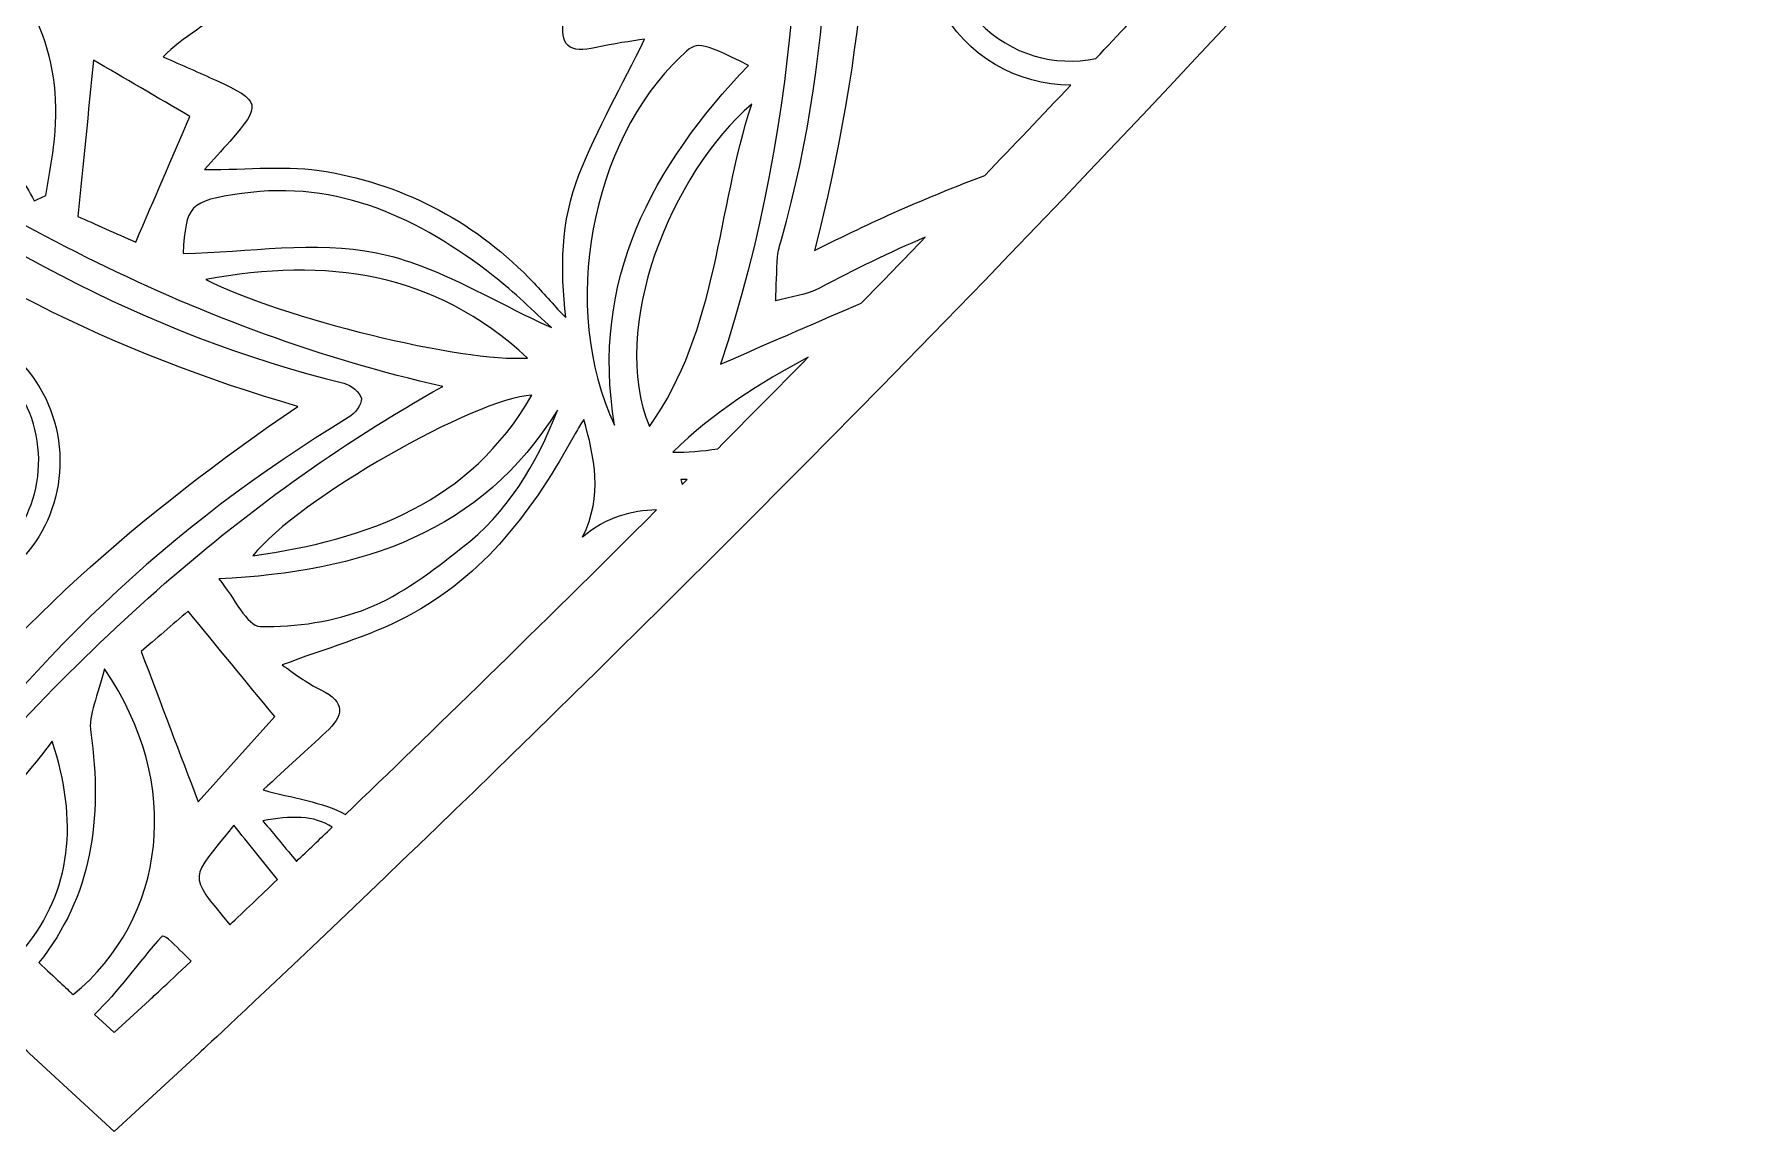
# Model space of a CAD drawing. Extents: x 49 to 10099, y -910 to -90.
# Drawn here: x 6198 to 6671.1, y -908.2 to -606.5 of the extents above; entities that cross this region are included whole.
import ezdxf

# ---------------------------------------------------------------- set-up
doc = ezdxf.new("R2010")
doc.units = 0
doc.header["$MEASUREMENT"] = 0
doc.layers.add('Layer 1', color=7, linetype='Continuous')

msp = doc.modelspace()

# ---------------------------------------------------------------- linework, layer by layer
at = {"layer": 'Layer 1', "lineweight": 0}
for points, knots in [([(6643.48, -226.33), (6625.85, -186.9), (6598.75, -153.49), (6565.11, -129.71), (6530.04, -104.91), (6489.53, -91.8), (6447.95, -91.8), (6400.05, -91.8), (6352.03, -109.39), (6309.06, -142.66), (6276.36, -167.98), (6246.49, -202.19), (6220, -244.61), (6193.52, -202.2), (6163.66, -168), (6130.95, -142.67), (6087.98, -109.4), (6039.95, -91.81), (5992.04, -91.8), (5950.47, -91.8), (5909.96, -104.91), (5874.9, -129.69), (5841.25, -153.47), (5814.15, -186.88), (5796.52, -226.31), (5775.14, -274.13), (5768.87, -327.84), (5778.41, -381.63), (5788.97, -441.15), (5817.77, -497.53), (5864, -549.22), (6017.89, -721.22), (6194.96, -885.08), (6196.74, -886.72), (6196.74, -886.72), (6220.01, -908.2), (6220.01, -908.2), (6220.01, -908.2), (6243.28, -886.71), (6243.28, -886.71), (6245.05, -885.08), (6422.13, -721.22), (6576.01, -549.22), (6622.24, -497.54), (6651.03, -441.16), (6661.59, -381.65), (6671.12, -327.86), (6664.86, -274.15), (6643.48, -226.33)], [0, 0, 0, 0, 1, 1, 1, 2, 2, 2, 3, 3, 3, 4, 4, 4, 5, 5, 5, 6, 6, 6, 7, 7, 7, 8, 8, 8, 9, 9, 9, 10, 10, 10, 11, 11, 11, 12, 12, 12, 13, 13, 13, 14, 14, 14, 15, 15, 15, 16, 16, 16, 16]), ([(6386.87, -697.14), (6409.62, -628.4), (6411.73, -558.75), (6405.57, -488.38), (6406.47, -488.15), (6407.37, -487.93), (6408.27, -487.71), (6409.56, -491.12), (6411.59, -494.43), (6412.04, -497.94), (6419.16, -553.43), (6418.84, -608.56), (6403.61, -662.91), (6403.18, -664.44), (6402.66, -665.98), (6402.55, -667.54), (6402.27, -671.6), (6402.19, -675.68), (6402.03, -679.75), (6406.08, -678.62), (6410.52, -678.2), (6414.12, -676.25), (6423.67, -671.07), (6433.36, -666.43), (6443.18, -662.25), (6437.25, -668.37), (6431.37, -674.42), (6425.54, -680.4), (6414.5, -685.11), (6401.89, -690.6), (6386.87, -697.14)], [0, 0, 0, 0, 1, 1, 1, 2, 2, 2, 3, 3, 3, 4, 4, 4, 5, 5, 5, 6, 6, 6, 7, 7, 7, 8, 8, 8, 9, 9, 9, 10, 10, 10, 10]), ([(6412.74, -665.91), (6426.35, -612.04), (6431.64, -559.32), (6424.57, -506.48), (6443.31, -512.17), (6461.07, -517.56), (6477.51, -522.55), (6469.34, -531.32), (6459.17, -540.35), (6451.38, -551.09), (6440.9, -565.55), (6438.49, -581.7), (6447.15, -598.57), (6454.3, -612.48), (6468.68, -620.46), (6483.25, -620.38), (6475.32, -628.76), (6467.42, -637.05), (6459.57, -645.24), (6443.88, -651.13), (6428.28, -658.01), (6412.74, -665.91)], [0, 0, 0, 0, 1, 1, 1, 2, 2, 2, 3, 3, 3, 4, 4, 4, 5, 5, 5, 6, 6, 6, 7, 7, 7, 7]), ([(6498.7, -536.04), (6487.61, -534.16), (6476.7, -543.95), (6474.56, -557.69), (6472.37, -571.73), (6478.09, -580.16), (6491.37, -582.48), (6504.18, -584.71), (6518.43, -574.23), (6520.47, -561.07), (6521.16, -556.57), (6519, -551.28), (6515.34, -546.7), (6516.86, -546.66), (6518.62, -546.42), (6520.66, -546.01), (6524.94, -545.13), (6529.24, -544.3), (6534.41, -543.28), (6532.96, -554.01), (6530.58, -564.13), (6526.92, -573.57), (6514.68, -586.89), (6502.39, -600.08), (6490.14, -613.08), (6478.77, -615.4), (6466.72, -612.11), (6458.11, -603.19), (6443.26, -587.82), (6444.85, -563.57), (6462.35, -549.42), (6475.78, -538.56), (6488.41, -526.1), (6507.22, -521.89), (6507.19, -526.32), (6507.23, -530.33), (6507.13, -534.34), (6507.08, -536.32), (6507.15, -538.03), (6507.33, -539.5), (6504.6, -537.77), (6501.65, -536.54), (6498.7, -536.04)], [0, 0, 0, 0, 1, 1, 1, 2, 2, 2, 3, 3, 3, 4, 4, 4, 5, 5, 5, 6, 6, 6, 7, 7, 7, 8, 8, 8, 9, 9, 9, 10, 10, 10, 11, 11, 11, 12, 12, 12, 13, 13, 13, 14, 14, 14, 14]), ([(6151.35, -577.09), (6149.91, -576.34), (6148.4, -572.37), (6149, -571.66), (6150.61, -569.75), (6154, -567.13), (6155.54, -567.73), (6163.89, -570.97), (6172.96, -573.75), (6179.8, -579.18), (6198.34, -593.89), (6206.38, -613.65), (6203.32, -637.46), (6202.75, -641.92), (6201.92, -646.35), (6201.21, -650.8), (6200.14, -651.29), (6199.08, -651.78), (6198.02, -652.27), (6195.49, -647.32), (6191.52, -642.6), (6190.68, -637.38), (6186.49, -611.29), (6175.98, -589.76), (6151.35, -577.09)], [0, 0, 0, 0, 1, 1, 1, 2, 2, 2, 3, 3, 3, 4, 4, 4, 5, 5, 5, 6, 6, 6, 7, 7, 7, 8, 8, 8, 8]), ([(6344.24, -684.35), (6341.36, -681.39), (6338.62, -678.11), (6335.56, -674.9), (6319.93, -658.44), (6300.55, -648.04), (6278.34, -644.15), (6267.96, -642.33), (6257.01, -643.72), (6244.84, -643.64), (6247.3, -640.91), (6249.57, -638.42), (6251.8, -635.88), (6260.62, -625.87), (6260.36, -624.73), (6247.95, -619.05), (6243.4, -616.97), (6238.8, -614.99), (6233.47, -612.63), (6243.9, -601.72), (6265.25, -597.12), (6252.91, -576.25), (6253.43, -575.89), (6253.97, -575.54), (6254.5, -575.19), (6257.82, -574.71), (6261.34, -574.07), (6264.92, -573.82), (6266.51, -579.64), (6269.08, -589.11), (6279.92, -587.32), (6287.58, -586.06), (6294.73, -581.73), (6302.65, -578.56), (6314.8, -592.7), (6314.8, -592.7), (6347.51, -578.17), (6346.16, -586.75), (6345.12, -594.36), (6343.74, -601.9), (6342.34, -609.55), (6345.31, -611.82), (6352.6, -610.09), (6357.37, -608.95), (6362.28, -608.38), (6365.97, -607.76), (6359.8, -620.36), (6352.95, -632.37), (6347.9, -645.1), (6342.81, -657.92), (6342.81, -671.11), (6344.24, -684.35)], [0, 0, 0, 0, 1, 1, 1, 2, 2, 2, 3, 3, 3, 4, 4, 4, 5, 5, 5, 6, 6, 6, 7, 7, 7, 8, 8, 8, 9, 9, 9, 10, 10, 10, 11, 11, 11, 12, 12, 12, 13, 13, 13, 14, 14, 14, 15, 15, 15, 16, 16, 16, 17, 17, 17, 17]), ([(6357.68, -713.88), (6342.46, -681.8), (6351.24, -635.9), (6375.91, -612.55), (6380.54, -608.17), (6380.54, -608.17), (6394.51, -614.97), (6367.94, -642.96), (6351.05, -673.97), (6357.68, -713.88)], [0, 0, 0, 0, 1, 1, 1, 2, 2, 2, 3, 3, 3, 3]), ([(6214.33, -613.51), (6222.59, -618.36), (6231.73, -623.71), (6240.84, -629.05), (6235.91, -640.47), (6231.13, -651.54), (6225.93, -663.57), (6220.5, -661.17), (6214.52, -658.52), (6209.98, -656.51), (6211.47, -641.76), (6212.87, -627.95), (6214.33, -613.51)], [0, 0, 0, 0, 1, 1, 1, 2, 2, 2, 3, 3, 3, 4, 4, 4, 4]), ([(6162.51, -826.88), (6194.97, -779.91), (6235.5, -741.44), (6284.42, -711.83), (6286.15, -710.78), (6288.25, -708.16), (6288.01, -706.6), (6287.75, -704.94), (6285.12, -702.84), (6283.18, -702.37), (6228, -688.85), (6179.71, -661.85), (6135.39, -627.08), (6132.33, -624.68), (6130.04, -621.29), (6128.28, -617.28), (6184.27, -655.95), (6242.96, -688.13), (6310.42, -703.26), (6252.81, -735.4), (6206.45, -779.13), (6164.83, -829.1), (6164.07, -828.37), (6163.29, -827.63), (6162.51, -826.88)], [0, 0, 0, 0, 1, 1, 1, 2, 2, 2, 3, 3, 3, 4, 4, 4, 5, 5, 5, 6, 6, 6, 7, 7, 7, 8, 8, 8, 8]), ([(6395.44, -625.64), (6385.79, -654.96), (6386.31, -687.55), (6367.26, -714.32), (6356.02, -687.07), (6373.25, -644.77), (6395.44, -625.64)], [0, 0, 0, 0, 1, 1, 1, 2, 2, 2, 2]), ([(6132.79, -765.4), (6135.17, -765.51), (6138.27, -766.09), (6141.25, -765.71), (6153.98, -764.07), (6167.14, -763.64), (6179.29, -759.98), (6197.86, -754.38), (6207.88, -735.22), (6204.36, -716.36), (6200.96, -698.18), (6184.57, -683.83), (6165.66, -684.85), (6150.87, -685.65), (6136.23, -689.11), (6122.84, -691.18), (6126.5, -675.79), (6130.62, -658.44), (6135.02, -639.9), (6174.8, -671.55), (6219.88, -694.07), (6270.49, -708.77), (6227.43, -738.25), (6189.06, -770.82), (6159.55, -812.95), (6150.17, -796.28), (6141.67, -781.17), (6132.79, -765.4)], [0, 0, 0, 0, 1, 1, 1, 2, 2, 2, 3, 3, 3, 4, 4, 4, 5, 5, 5, 6, 6, 6, 7, 7, 7, 8, 8, 8, 9, 9, 9, 9]), ([(6255.08, -650.22), (6281.78, -646.43), (6304, -657.04), (6324.33, -672.85), (6330.18, -677.39), (6335.43, -682.7), (6340.31, -687.08), (6324.73, -680.14), (6309.14, -669.99), (6292.19, -666.53), (6275.32, -663.09), (6257.09, -666.37), (6238.95, -666.72), (6239.77, -653.5), (6240.54, -652.28), (6255.08, -650.22)], [0, 0, 0, 0, 1, 1, 1, 2, 2, 2, 3, 3, 3, 4, 4, 4, 5, 5, 5, 5]), ([(6333.77, -695.46), (6315.82, -696.69), (6266.2, -684.52), (6245.22, -673.84), (6278.54, -667.84), (6307.8, -671.48), (6333.77, -695.46)], [0, 0, 0, 0, 1, 1, 1, 2, 2, 2, 2]), ([(6125.93, -746.62), (6132.78, -752.59), (6150.71, -749.66), (6158.14, -741.35), (6165.44, -733.2), (6164.52, -720.33), (6156.1, -712.95), (6147.47, -705.4), (6129.88, -705.55), (6122.75, -713.24), (6120.53, -715.63), (6119.3, -719.47), (6118.92, -723.76), (6116.52, -721.53), (6112.98, -718.99), (6108.2, -715.57), (6110.89, -713.05), (6113.26, -710.48), (6115.97, -708.36), (6129.92, -697.49), (6145.92, -691.57), (6163.4, -690.37), (6181.57, -689.11), (6196.24, -701.11), (6198.82, -718.31), (6201.46, -735.86), (6190.87, -753.22), (6173.47, -756.61), (6152.99, -760.61), (6132.96, -757), (6112.66, -748.74), (6116.11, -743.91), (6118.71, -740.26), (6120.41, -737.3), (6121.62, -741.13), (6123.48, -744.49), (6125.93, -746.62)], [0, 0, 0, 0, 1, 1, 1, 2, 2, 2, 3, 3, 3, 4, 4, 4, 5, 5, 5, 6, 6, 6, 7, 7, 7, 8, 8, 8, 9, 9, 9, 10, 10, 10, 11, 11, 11, 12, 12, 12, 12]), ([(6373.73, -721.32), (6385.07, -710.31), (6397.72, -702.24), (6410.96, -695.27), (6402.52, -703.85), (6394.21, -712.24), (6386.08, -720.41), (6381.83, -721.08), (6377.68, -721.41), (6373.73, -721.32)], [0, 0, 0, 0, 1, 1, 1, 2, 2, 2, 3, 3, 3, 3]), ([(6334.93, -705.71), (6317.8, -735.26), (6290.17, -745.31), (6258.11, -749.85), (6270.6, -734.36), (6319.36, -706.43), (6334.93, -705.71)], [0, 0, 0, 0, 1, 1, 1, 2, 2, 2, 2]), ([(6341.98, -709.78), (6336.2, -724.82), (6328.12, -738.05), (6315.52, -747.79), (6307.45, -754.03), (6299.08, -760.58), (6289.76, -764.29), (6280.6, -767.95), (6270.05, -769.48), (6260.17, -769.27), (6256.55, -769.19), (6253.1, -761.42), (6248.78, -756.21), (6288.26, -754.22), (6320.9, -743.66), (6341.98, -709.78)], [0, 0, 0, 0, 1, 1, 1, 2, 2, 2, 3, 3, 3, 4, 4, 4, 5, 5, 5, 5]), ([(6283.66, -820.98), (6277.57, -817.56), (6268.84, -816.45), (6260.98, -814.22), (6267.69, -808.07), (6272.97, -803.22), (6278.26, -798.38), (6283.2, -793.85), (6283.79, -790.1), (6276.87, -786.74), (6272.9, -784.81), (6269.38, -781.97), (6266.19, -779.88), (6277.86, -775.45), (6289.78, -772.21), (6300.47, -766.61), (6321.78, -755.46), (6335.57, -736.98), (6346.9, -716.14), (6347.61, -714.83), (6348.42, -713.57), (6349.26, -712.33), (6352.04, -722.68), (6354.65, -733.17), (6348.88, -744.73), (6355.45, -739.08), (6362.32, -737.45), (6369.26, -737.24), (6336.34, -770.05), (6306.92, -798.66), (6283.66, -820.98)], [0, 0, 0, 0, 1, 1, 1, 2, 2, 2, 3, 3, 3, 4, 4, 4, 5, 5, 5, 6, 6, 6, 7, 7, 7, 8, 8, 8, 9, 9, 9, 10, 10, 10, 10]), ([(6376.28, -730.23), (6376.16, -729.79), (6376.03, -729.35), (6375.91, -728.91), (6376.49, -728.91), (6377.06, -728.89), (6377.63, -728.88), (6377.18, -729.33), (6376.73, -729.78), (6376.28, -730.23)], [0, 0, 0, 0, 1, 1, 1, 2, 2, 2, 3, 3, 3, 3]), ([(6227.43, -776.16), (6231.21, -772.92), (6236.16, -768.67), (6240.34, -765.09), (6248.37, -774.85), (6256.1, -784.26), (6264.18, -794.08), (6264.18, -794.08), (6243.12, -817.55), (6243.12, -817.55), (6238.1, -804.3), (6233, -790.85), (6227.43, -776.16)], [0, 0, 0, 0, 1, 1, 1, 2, 2, 2, 3, 3, 3, 4, 4, 4, 4]), ([(6208.71, -870.54), (6206.94, -868.9), (6203.74, -865.92), (6199.27, -861.73), (6213.79, -843.61), (6216.95, -822.18), (6213.53, -798.43), (6212.83, -793.62), (6215.6, -788.3), (6217.3, -780.93), (6239.16, -812.52), (6234.26, -849.56), (6208.71, -870.54)], [0, 0, 0, 0, 1, 1, 1, 2, 2, 2, 3, 3, 3, 4, 4, 4, 4]), ([(6178.42, -842.05), (6178.88, -838.44), (6179.61, -835.01), (6180.88, -831.79), (6185.36, -820.35), (6195.37, -811.07), (6202.96, -800.84), (6210.15, -822.85), (6208.33, -841.91), (6195.22, -857.92), (6190.57, -853.55), (6184.93, -848.23), (6178.42, -842.05)], [0, 0, 0, 0, 1, 1, 1, 2, 2, 2, 3, 3, 3, 4, 4, 4, 4]), ([(6260.88, -822.7), (6268.56, -821.34), (6275.02, -821.13), (6279.97, -824.51), (6276.56, -827.78), (6273.29, -830.91), (6270.17, -833.88), (6267.2, -830.3), (6264.15, -826.64), (6260.88, -822.7)], [0, 0, 0, 0, 1, 1, 1, 2, 2, 2, 3, 3, 3, 3]), ([(6251.79, -851.33), (6239.94, -836.79), (6240.8, -839.19), (6252.93, -823.95), (6256.91, -828.9), (6260.85, -833.79), (6264.94, -838.87), (6260.11, -843.46), (6255.71, -847.63), (6251.79, -851.33)], [0, 0, 0, 0, 1, 1, 1, 2, 2, 2, 3, 3, 3, 3]), ([(6220.01, -880.98), (6220.01, -880.98), (6214.57, -875.96), (6214.57, -875.96), (6221.12, -869.76), (6226.59, -861.76), (6233.17, -854.44), (6232.97, -854.36), (6234.21, -854.54), (6234.96, -855.24), (6237.1, -857.24), (6239.15, -859.28), (6241.16, -861.34), (6234, -868.06), (6229.97, -871.78), (6229.71, -872.02), (6229.71, -872.02), (6220.01, -880.98), (6220.01, -880.98)], [0, 0, 0, 0, 1, 1, 1, 2, 2, 2, 3, 3, 3, 4, 4, 4, 5, 5, 5, 6, 6, 6, 6])]:
    msp.add_open_spline(points, degree=3, knots=knots, dxfattribs=at)

doc.saveas('drawing.dxf')
